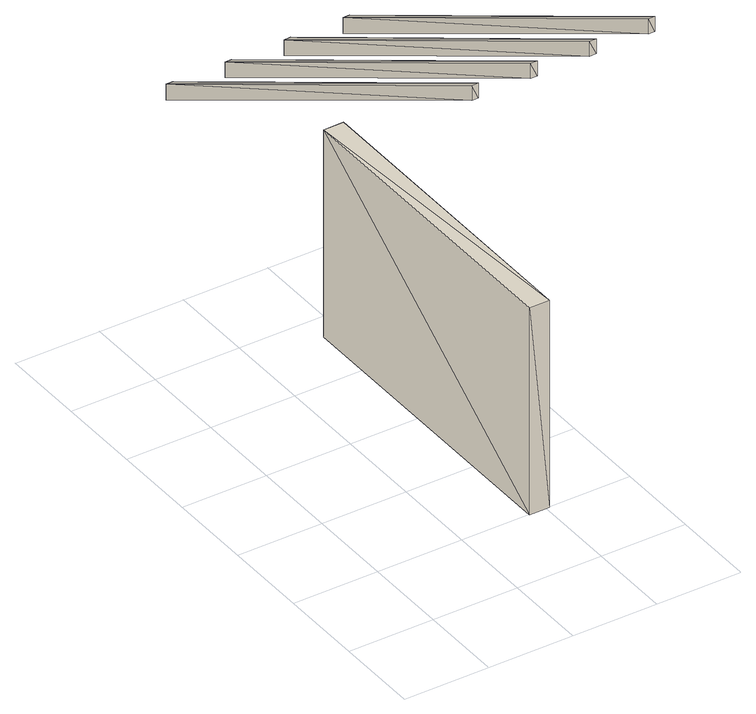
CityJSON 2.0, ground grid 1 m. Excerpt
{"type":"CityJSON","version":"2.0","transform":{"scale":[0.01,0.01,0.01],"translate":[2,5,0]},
"CityObjects":{
"building1":{"type":"Building","attributes":{"info":{"id":36534,"type":"IfcMember","GlobalId":"3xdLwxTMD7bw4hWoOQL41M","OwnerHistory":"#12","Name":"Sparren-12","ObjectPlacement":"#36517","Representation":"#36530","Tag":"38A8137C-9D72-40E7-98-54-BAA748BE06F0"},"psets":{"Pset_BeamCommon":{"Slope":{"id":36539,"class":"IfcPropertySingleValue","value":1718.87,"value_type":"IfcPlaneAngleMeasure"},"IsExternal":{"id":36540,"class":"IfcPropertySingleValue","value":false,"value_type":"IfcBoolean"},"LoadBearing":{"id":36541,"class":"IfcPropertySingleValue","value":true,"value_type":"IfcBoolean"},"id":36542},"AC_Pset_Name":{"Name":{"id":36551,"class":"IfcPropertySingleValue","value":"Sparren-12","value_type":"IfcLabel"},"id":36552},"ArchiCADProperties":{"Komplette Element-ID":{"id":36558,"class":"IfcPropertySingleValue","value":"Sparren-12","value_type":"IfcLabel"},"Kompakte Element-ID":{"id":36559,"class":"IfcPropertySingleValue","value":"Sparren-12","value_type":"IfcLabel"},"Name des Sachmerkmal-Objekts":{"id":36560,"class":"IfcPropertySingleValue","value_type":"IfcLabel"},"Ursprungsgeschoss":{"id":36561,"class":"IfcPropertySingleValue","value":"Dachgeschoss","value_type":"IfcLabel"},"Raumname":{"id":36562,"class":"IfcPropertySingleValue","value":"Galerie","value_type":"IfcLabel"},"Raumnummer":{"id":36563,"class":"IfcPropertySingleValue","value":"7","value_type":"IfcLabel"},"Ebene":{"id":36564,"class":"IfcPropertySingleValue","value":"Dachkonstruktion","value_type":"IfcLabel"},"Typ":{"id":36565,"class":"IfcPropertySingleValue","value":"Objekt","value_type":"IfcLabel"},"Geschützt":{"id":36566,"class":"IfcPropertySingleValue","value":false,"value_type":"IfcBoolean"},"Bibliothekselement-Name":{"id":36567,"class":"IfcPropertySingleValue","value_type":"IfcLabel"},"Baustoff / Mehrschichtiger Aufbau / Profil / Schraffur":{"id":36568,"class":"IfcPropertySingleValue","value":"Solid","value_type":"IfcLabel"},"Etikettentext":{"id":36569,"class":"IfcPropertySingleValue","value_type":"IfcLabel"},"Eindeutige ID":{"id":36570,"class":"IfcPropertySingleValue","value_type":"IfcLabel"},"Verknüpfte Änderungen":{"id":36571,"class":"IfcPropertySingleValue","value_type":"IfcLabel"},"Tragende Funktion":{"id":36572,"class":"IfcPropertySingleValue","value":"Nicht definiert","value_type":"IfcLabel"},"Lage":{"id":36573,"class":"IfcPropertySingleValue","value":"Nicht definiert","value_type":"IfcLabel"},"Element-Klassifizierung":{"id":36574,"class":"IfcPropertySingleValue","value":"Stab / Stabträger","value_type":"IfcLabel"},"Umbau-Status":{"id":36575,"class":"IfcPropertySingleValue","value":"Bestand","value_type":"IfcLabel"},"Anzeigen auf Umbau-Filter":{"id":36576,"class":"IfcPropertySingleValue","value":"Alle relevanten Filter","value_type":"IfcLabel"},"ARCHICAD IFC ID":{"id":36577,"class":"IfcPropertySingleValue","value":"3xdLwxTMD7bw4hWoOQL41M","value_type":"IfcLabel"},"Externe IFC ID":{"id":36578,"class":"IfcPropertySingleValue","value_type":"IfcLabel"},"Drehwinkel":{"id":36579,"class":"IfcPropertySingleValue","value":-90,"value_type":"IfcPlaneAngleMeasure"},"Oberfläche":{"id":36580,"class":"IfcPropertySingleValue","value":"Kiefer","value_type":"IfcLabel"},"id":36581},"ArchiCADQuantities":{"Höhenangabe zum Projekt-Nullpunkt":{"id":36609,"class":"IfcQuantityLength","value":3.2},"Höhe zu Geschoss":{"id":36610,"class":"IfcQuantityLength","value":0.5},"Oberflächenbereich":{"id":36611,"class":"IfcQuantityArea","value":3.08},"Netto-Volumen":{"id":36612,"class":"IfcQuantityVolume","value":0.0813},"Fläche":{"id":36613,"class":"IfcQuantityArea","value":0.4},"Höhe (Z Größe)":{"id":36614,"class":"IfcQuantityLength","value":2.89},"Länge (A)":{"id":36615,"class":"IfcQuantityLength","value":2.5},"Volumen":{"id":36616,"class":"IfcQuantityVolume","value":0.0813},"Breite (B)":{"id":36617,"class":"IfcQuantityLength","value":1},"id":36618}}},"geometry":[{"type":"MultiSurface","lod":"2","boundaries":[[[0,1,2]],[[0,2,3]],[[4,2,5]],[[4,3,2]],[[3,6,0]],[[3,4,6]],[[6,7,1]],[[0,6,1]],[[5,2,1]],[[5,1,7]],[[5,6,4]],[[7,6,5]]]}]},
"building2":{"type":"Building","attributes":{"info":{"id":36411,"type":"IfcMember","GlobalId":"37ab3q_iz8XRterfnMKTQX","OwnerHistory":"#12","Name":"Sparren-11","ObjectPlacement":"#36394","Representation":"#36407","Tag":"1AB90595-0D25-474F-96-60-565DF04537D3"},"psets":{"Pset_BeamCommon":{"Slope":{"id":36416,"class":"IfcPropertySingleValue","value":1718.87,"value_type":"IfcPlaneAngleMeasure"},"IsExternal":{"id":36417,"class":"IfcPropertySingleValue","value":false,"value_type":"IfcBoolean"},"LoadBearing":{"id":36418,"class":"IfcPropertySingleValue","value":true,"value_type":"IfcBoolean"},"id":36419},"AC_Pset_Name":{"Name":{"id":36428,"class":"IfcPropertySingleValue","value":"Sparren-11","value_type":"IfcLabel"},"id":36429},"ArchiCADProperties":{"Komplette Element-ID":{"id":36435,"class":"IfcPropertySingleValue","value":"Sparren-11","value_type":"IfcLabel"},"Kompakte Element-ID":{"id":36436,"class":"IfcPropertySingleValue","value":"Sparren-11","value_type":"IfcLabel"},"Name des Sachmerkmal-Objekts":{"id":36437,"class":"IfcPropertySingleValue","value_type":"IfcLabel"},"Ursprungsgeschoss":{"id":36438,"class":"IfcPropertySingleValue","value":"Dachgeschoss","value_type":"IfcLabel"},"Raumname":{"id":36439,"class":"IfcPropertySingleValue","value":"Galerie","value_type":"IfcLabel"},"Raumnummer":{"id":36440,"class":"IfcPropertySingleValue","value":"7","value_type":"IfcLabel"},"Ebene":{"id":36441,"class":"IfcPropertySingleValue","value":"Dachkonstruktion","value_type":"IfcLabel"},"Typ":{"id":36442,"class":"IfcPropertySingleValue","value":"Objekt","value_type":"IfcLabel"},"Geschützt":{"id":36443,"class":"IfcPropertySingleValue","value":false,"value_type":"IfcBoolean"},"Bibliothekselement-Name":{"id":36444,"class":"IfcPropertySingleValue","value_type":"IfcLabel"},"Baustoff / Mehrschichtiger Aufbau / Profil / Schraffur":{"id":36445,"class":"IfcPropertySingleValue","value":"Solid","value_type":"IfcLabel"},"Etikettentext":{"id":36446,"class":"IfcPropertySingleValue","value_type":"IfcLabel"},"Eindeutige ID":{"id":36447,"class":"IfcPropertySingleValue","value_type":"IfcLabel"},"Verknüpfte Änderungen":{"id":36448,"class":"IfcPropertySingleValue","value_type":"IfcLabel"},"Tragende Funktion":{"id":36449,"class":"IfcPropertySingleValue","value":"Nicht definiert","value_type":"IfcLabel"},"Lage":{"id":36450,"class":"IfcPropertySingleValue","value":"Nicht definiert","value_type":"IfcLabel"},"Element-Klassifizierung":{"id":36451,"class":"IfcPropertySingleValue","value":"Stab / Stabträger","value_type":"IfcLabel"},"Umbau-Status":{"id":36452,"class":"IfcPropertySingleValue","value":"Bestand","value_type":"IfcLabel"},"Anzeigen auf Umbau-Filter":{"id":36453,"class":"IfcPropertySingleValue","value":"Alle relevanten Filter","value_type":"IfcLabel"},"ARCHICAD IFC ID":{"id":36454,"class":"IfcPropertySingleValue","value":"37ab3q_iz8XRterfnMKTQX","value_type":"IfcLabel"},"Externe IFC ID":{"id":36455,"class":"IfcPropertySingleValue","value_type":"IfcLabel"},"Drehwinkel":{"id":36456,"class":"IfcPropertySingleValue","value":-90,"value_type":"IfcPlaneAngleMeasure"},"Oberfläche":{"id":36457,"class":"IfcPropertySingleValue","value":"Kiefer","value_type":"IfcLabel"},"id":36458},"ArchiCADQuantities":{"Höhenangabe zum Projekt-Nullpunkt":{"id":36486,"class":"IfcQuantityLength","value":3.2},"Höhe zu Geschoss":{"id":36487,"class":"IfcQuantityLength","value":0.5},"Oberflächenbereich":{"id":36488,"class":"IfcQuantityArea","value":3.08},"Netto-Volumen":{"id":36489,"class":"IfcQuantityVolume","value":0.0813},"Fläche":{"id":36490,"class":"IfcQuantityArea","value":0.4},"Höhe (Z Größe)":{"id":36491,"class":"IfcQuantityLength","value":2.89},"Länge (A)":{"id":36492,"class":"IfcQuantityLength","value":2.5},"Volumen":{"id":36493,"class":"IfcQuantityVolume","value":0.0813},"Breite (B)":{"id":36494,"class":"IfcQuantityLength","value":1},"id":36495}}},"geometry":[{"type":"MultiSurface","lod":"2","boundaries":[[[8,9,10]],[[8,10,11]],[[12,10,13]],[[12,11,10]],[[11,14,8]],[[11,12,14]],[[14,15,9]],[[8,14,9]],[[13,10,9]],[[13,9,15]],[[13,14,12]],[[15,14,13]]]}]},
"building3":{"type":"Building","attributes":{"info":{"id":36288,"type":"IfcMember","GlobalId":"3qFc3Wrr9BBPJyb2wB$4Ra","OwnerHistory":"#12","Name":"Sparren-10","ObjectPlacement":"#36271","Representation":"#36284","Tag":"639CABF2-BEEF-41F8-9F-C4-7379CD6756B8"},"psets":{"Pset_BeamCommon":{"Slope":{"id":36293,"class":"IfcPropertySingleValue","value":1718.87,"value_type":"IfcPlaneAngleMeasure"},"IsExternal":{"id":36294,"class":"IfcPropertySingleValue","value":false,"value_type":"IfcBoolean"},"LoadBearing":{"id":36295,"class":"IfcPropertySingleValue","value":true,"value_type":"IfcBoolean"},"id":36296},"AC_Pset_Name":{"Name":{"id":36305,"class":"IfcPropertySingleValue","value":"Sparren-10","value_type":"IfcLabel"},"id":36306},"ArchiCADProperties":{"Komplette Element-ID":{"id":36312,"class":"IfcPropertySingleValue","value":"Sparren-10","value_type":"IfcLabel"},"Kompakte Element-ID":{"id":36313,"class":"IfcPropertySingleValue","value":"Sparren-10","value_type":"IfcLabel"},"Name des Sachmerkmal-Objekts":{"id":36314,"class":"IfcPropertySingleValue","value_type":"IfcLabel"},"Ursprungsgeschoss":{"id":36315,"class":"IfcPropertySingleValue","value":"Dachgeschoss","value_type":"IfcLabel"},"Raumname":{"id":36316,"class":"IfcPropertySingleValue","value":"Galerie","value_type":"IfcLabel"},"Raumnummer":{"id":36317,"class":"IfcPropertySingleValue","value":"7","value_type":"IfcLabel"},"Ebene":{"id":36318,"class":"IfcPropertySingleValue","value":"Dachkonstruktion","value_type":"IfcLabel"},"Typ":{"id":36319,"class":"IfcPropertySingleValue","value":"Objekt","value_type":"IfcLabel"},"Geschützt":{"id":36320,"class":"IfcPropertySingleValue","value":false,"value_type":"IfcBoolean"},"Bibliothekselement-Name":{"id":36321,"class":"IfcPropertySingleValue","value_type":"IfcLabel"},"Baustoff / Mehrschichtiger Aufbau / Profil / Schraffur":{"id":36322,"class":"IfcPropertySingleValue","value":"Solid","value_type":"IfcLabel"},"Etikettentext":{"id":36323,"class":"IfcPropertySingleValue","value_type":"IfcLabel"},"Eindeutige ID":{"id":36324,"class":"IfcPropertySingleValue","value_type":"IfcLabel"},"Verknüpfte Änderungen":{"id":36325,"class":"IfcPropertySingleValue","value_type":"IfcLabel"},"Tragende Funktion":{"id":36326,"class":"IfcPropertySingleValue","value":"Nicht definiert","value_type":"IfcLabel"},"Lage":{"id":36327,"class":"IfcPropertySingleValue","value":"Nicht definiert","value_type":"IfcLabel"},"Element-Klassifizierung":{"id":36328,"class":"IfcPropertySingleValue","value":"Stab / Stabträger","value_type":"IfcLabel"},"Umbau-Status":{"id":36329,"class":"IfcPropertySingleValue","value":"Bestand","value_type":"IfcLabel"},"Anzeigen auf Umbau-Filter":{"id":36330,"class":"IfcPropertySingleValue","value":"Alle relevanten Filter","value_type":"IfcLabel"},"ARCHICAD IFC ID":{"id":36331,"class":"IfcPropertySingleValue","value":"3qFc3Wrr9BBPJyb2wB$4Ra","value_type":"IfcLabel"},"Externe IFC ID":{"id":36332,"class":"IfcPropertySingleValue","value_type":"IfcLabel"},"Drehwinkel":{"id":36333,"class":"IfcPropertySingleValue","value":-90,"value_type":"IfcPlaneAngleMeasure"},"Oberfläche":{"id":36334,"class":"IfcPropertySingleValue","value":"Kiefer","value_type":"IfcLabel"},"id":36335},"ArchiCADQuantities":{"Höhenangabe zum Projekt-Nullpunkt":{"id":36363,"class":"IfcQuantityLength","value":3.2},"Höhe zu Geschoss":{"id":36364,"class":"IfcQuantityLength","value":0.5},"Oberflächenbereich":{"id":36365,"class":"IfcQuantityArea","value":3.08},"Netto-Volumen":{"id":36366,"class":"IfcQuantityVolume","value":0.0813},"Fläche":{"id":36367,"class":"IfcQuantityArea","value":0.4},"Höhe (Z Größe)":{"id":36368,"class":"IfcQuantityLength","value":2.89},"Länge (A)":{"id":36369,"class":"IfcQuantityLength","value":2.5},"Volumen":{"id":36370,"class":"IfcQuantityVolume","value":0.0813},"Breite (B)":{"id":36371,"class":"IfcQuantityLength","value":1},"id":36372}}},"geometry":[{"type":"MultiSurface","lod":"2","boundaries":[[[16,17,18]],[[16,18,19]],[[20,18,21]],[[20,19,18]],[[19,22,16]],[[19,20,22]],[[22,23,17]],[[16,22,17]],[[21,18,17]],[[21,17,23]],[[21,22,20]],[[23,22,21]]]}]},
"building4":{"type":"Building","attributes":{"info":{"id":18465,"type":"IfcWallStandardCase","GlobalId":"2ptk1k7qn8_Qk22vjh$0DE","OwnerHistory":"#12","Name":"Wand-Int-ERDG-1","ObjectPlacement":"#18418","Representation":"#18460","Tag":"8C826359-B394-49D6-BD-D5-49D50F806B56"},"psets":{"Pset_WallCommon":{"ThermalTransmittance":{"id":18474,"class":"IfcPropertySingleValue","value":1.5,"value_type":"IfcThermalTransmittanceMeasure"},"id":18475},"AC_Pset_Name":{"Name":{"id":18482,"class":"IfcPropertySingleValue","value":"Wand-Int-ERDG-1","value_type":"IfcLabel"},"id":18483},"ArchiCADProperties":{"Komplette Element-ID":{"id":18489,"class":"IfcPropertySingleValue","value":"Wand-Int-ERDG-1","value_type":"IfcLabel"},"Kompakte Element-ID":{"id":18490,"class":"IfcPropertySingleValue","value":"Wand-Int-ERDG-1","value_type":"IfcLabel"},"Name des Sachmerkmal-Objekts":{"id":18491,"class":"IfcPropertySingleValue","value_type":"IfcLabel"},"Ursprungsgeschoss":{"id":18492,"class":"IfcPropertySingleValue","value":"Erdgeschoss","value_type":"IfcLabel"},"Raumname":{"id":18493,"class":"IfcPropertySingleValue","value":"Buero","value_type":"IfcLabel"},"Raumnummer":{"id":18494,"class":"IfcPropertySingleValue","value":"2","value_type":"IfcLabel"},"Ebene":{"id":18495,"class":"IfcPropertySingleValue","value":"Innenwände","value_type":"IfcLabel"},"Typ":{"id":18496,"class":"IfcPropertySingleValue","value":"Wand","value_type":"IfcLabel"},"Geschützt":{"id":18497,"class":"IfcPropertySingleValue","value":false,"value_type":"IfcBoolean"},"Baustoff / Mehrschichtiger Aufbau / Profil / Schraffur":{"id":18498,"class":"IfcPropertySingleValue","value":"Leichtbeton 102890359","value_type":"IfcLabel"},"Etikettentext":{"id":18499,"class":"IfcPropertySingleValue","value_type":"IfcLabel"},"Eindeutige ID":{"id":18500,"class":"IfcPropertySingleValue","value_type":"IfcLabel"},"Verknüpfte Änderungen":{"id":18501,"class":"IfcPropertySingleValue","value_type":"IfcLabel"},"Tragende Funktion":{"id":18502,"class":"IfcPropertySingleValue","value":"Nicht definiert","value_type":"IfcLabel"},"Lage":{"id":18503,"class":"IfcPropertySingleValue","value":"Nicht definiert","value_type":"IfcLabel"},"Element-Klassifizierung":{"id":18504,"class":"IfcPropertySingleValue","value":"Wand","value_type":"IfcLabel"},"Umbau-Status":{"id":18505,"class":"IfcPropertySingleValue","value":"Bestand","value_type":"IfcLabel"},"Anzeigen auf Umbau-Filter":{"id":18506,"class":"IfcPropertySingleValue","value":"Alle relevanten Filter","value_type":"IfcLabel"},"Struktur - Typ":{"id":18507,"class":"IfcPropertySingleValue","value":"Einfach","value_type":"IfcLabel"},"ARCHICAD IFC ID":{"id":18508,"class":"IfcPropertySingleValue","value":"2ptk1k7qn8_Qk22vjh$0DE","value_type":"IfcLabel"},"Externe IFC ID":{"id":18509,"class":"IfcPropertySingleValue","value_type":"IfcLabel"},"Baustoff/Mehrschicht/Profil":{"id":18510,"class":"IfcPropertySingleValue","value":"Leichtbeton 102890359","value_type":"IfcLabel"},"Außenseite Oberfläche":{"id":18511,"class":"IfcPropertySingleValue","value":"Anstrich","value_type":"IfcLabel"},"Innenseite Oberfläche":{"id":18512,"class":"IfcPropertySingleValue","value":"Anstrich","value_type":"IfcLabel"},"Oberfläche Kante":{"id":18513,"class":"IfcPropertySingleValue","value":"Anstrich","value_type":"IfcLabel"},"Äußerer Neigungswinkel":{"id":18514,"class":"IfcPropertySingleValue","value":90,"value_type":"IfcPlaneAngleMeasure"},"Innerer Neigungswinkel":{"id":18515,"class":"IfcPropertySingleValue","value":90,"value_type":"IfcPlaneAngleMeasure"},"Wand Neigungstyp":{"id":18516,"class":"IfcPropertySingleValue","value":"gerade","value_type":"IfcLabel"},"Lage der Referenzlinie":{"id":18517,"class":"IfcPropertySingleValue","value":"Außen","value_type":"IfcLabel"},"Geschoss für Oberkantenverknüpfung":{"id":18518,"class":"IfcPropertySingleValue","value":"Nicht verknüpft","value_type":"IfcLabel"},"Geometriemethode":{"id":18519,"class":"IfcPropertySingleValue","value":"Uni","value_type":"IfcLabel"},"id":18520},"BaseQuantities":{"Length":{"id":18556,"class":"IfcQuantityLength","value":3.71},"Height":{"id":18557,"class":"IfcQuantityLength","value":2.5},"Width":{"id":18558,"class":"IfcQuantityLength","value":0.24},"GrossFootprintArea":{"id":18559,"class":"IfcQuantityArea","value":0.89},"NetFootprintArea":{"id":18560,"class":"IfcQuantityArea","value":0.89},"GrossSideArea":{"id":18561,"class":"IfcQuantityArea","value":9.28},"NetSideArea":{"id":18562,"class":"IfcQuantityArea","value":9.28},"GrossVolume":{"id":18563,"class":"IfcQuantityVolume","value":2.23},"NetVolume":{"id":18564,"class":"IfcQuantityVolume","value":2.23},"id":18565},"ArchiCADQuantities":{"Höhenangabe zum Projekt-Nullpunkt":{"id":18570,"class":"IfcQuantityLength","value":0},"Höhe zu Geschoss":{"id":18571,"class":"IfcQuantityLength","value":0},"Höhe":{"id":18572,"class":"IfcQuantityLength","value":2.5},"Oberflächenbereich":{"id":18573,"class":"IfcQuantityArea","value":9.28},"Netto-Volumen":{"id":18574,"class":"IfcQuantityVolume","value":2.23},"Fläche":{"id":18575,"class":"IfcQuantityArea","value":0.89},"Dicke":{"id":18576,"class":"IfcQuantityLength","value":0.24},"Wandlänge an der Außenseite":{"id":18577,"class":"IfcQuantityLength","value":3.71},"Wandlänge an der Innenseite":{"id":18578,"class":"IfcQuantityLength","value":3.71},"Netto-Oberflächenbereich an der Außenseite":{"id":18579,"class":"IfcQuantityArea","value":9.28},"Netto-Oberflächenbereich an der Innenseite":{"id":18580,"class":"IfcQuantityArea","value":9.28},"Netto-Oberflächenbereich an den Kanten":{"id":18581,"class":"IfcQuantityArea","value":2.98},"Konditionales Volumen":{"id":18582,"class":"IfcQuantityVolume","value":2.23},"Anzahl der Türen":{"id":18583,"class":"IfcQuantityCount","value":0},"Anzahl der Fenster":{"id":18584,"class":"IfcQuantityCount","value":0},"Anzahl der Durchbrüche (Anzahl der leeren Öffnungen)":{"id":18585,"class":"IfcQuantityCount","value":0},"Anzahl der Stützen":{"id":18586,"class":"IfcQuantityCount","value":0},"Kombinierte Breite der Türen":{"id":18587,"class":"IfcQuantityLength","value":0},"Kombinierte Breite der Fenster":{"id":18588,"class":"IfcQuantityLength","value":0},"Wandstärke am Ende":{"id":18589,"class":"IfcQuantityLength","value":0.24},"Minimale Höhe der Wand":{"id":18590,"class":"IfcQuantityLength","value":2.5},"Maximale Höhe der Wand":{"id":18591,"class":"IfcQuantityLength","value":2.5},"Länge der Wand in der Achse":{"id":18592,"class":"IfcQuantityLength","value":3.71},"Fläche der Wand":{"id":18593,"class":"IfcQuantityArea","value":0.89},"Umfang der Wand":{"id":18594,"class":"IfcQuantityLength","value":7.9},"Brutto-Wandoberflächenbereich an der Innenseite":{"id":18595,"class":"IfcQuantityArea","value":9.28},"Brutto-Wandoberflächenbereich an der Außenseite":{"id":18596,"class":"IfcQuantityArea","value":9.28},"Brutto-Volumen der Wand ":{"id":18597,"class":"IfcQuantityVolume","value":2.23},"Analytische Oberfläche der Öffnungen an der Innenseite":{"id":18598,"class":"IfcQuantityArea","value":0},"Analytische Oberfläche der Öffnungen an der Außenseite":{"id":18599,"class":"IfcQuantityArea","value":0},"Analytisches Volumen der Öffnungen in der Wand":{"id":18600,"class":"IfcQuantityVolume","value":0},"Wand-Schichtdicke an der Außenseite":{"id":18601,"class":"IfcQuantityLength","value":0},"Wand-Schichtdicke an der Innenseite":{"id":18602,"class":"IfcQuantityLength","value":0},"Dämmungsschichtdicke":{"id":18603,"class":"IfcQuantityLength","value":0},"Luftschichtdicke":{"id":18604,"class":"IfcQuantityLength","value":0},"Minimale Höhe der Wandschicht an der Außenseite":{"id":18605,"class":"IfcQuantityLength","value":0},"Maximale Höhe der Wandschicht an der Außenseite":{"id":18606,"class":"IfcQuantityLength","value":0},"Minimale Höhe der Wandschicht an der Innenseite":{"id":18607,"class":"IfcQuantityLength","value":0},"Maximale Höhe der Wandschicht an der Innenseite":{"id":18608,"class":"IfcQuantityLength","value":0},"Konditionale Länge an der Außenseite":{"id":18609,"class":"IfcQuantityLength","value":3.71},"Konditionale Länge an der Innenseite":{"id":18610,"class":"IfcQuantityLength","value":3.71},"Konditionaler Oberflächenbereich an der Außenseite":{"id":18611,"class":"IfcQuantityArea","value":9.28},"Konditionaler Oberflächenbereich an der Innenseite":{"id":18612,"class":"IfcQuantityArea","value":9.28},"Wand-Schichtvolumen an der Außenseite":{"id":18613,"class":"IfcQuantityVolume","value":0},"Wand-Schichtvolumen an der Innenseite":{"id":18614,"class":"IfcQuantityVolume","value":0},"Konditionales Schichtvolumen an der Außenseite":{"id":18615,"class":"IfcQuantityVolume","value":0},"Konditionales Wand-Schichtvolumen an der Innenseite":{"id":18616,"class":"IfcQuantityVolume","value":0},"Länge der Referenzlinie":{"id":18617,"class":"IfcQuantityLength","value":4.25},"Abstand zu Ursprungsgeschoss":{"id":18618,"class":"IfcQuantityLength","value":0},"Abstand Oberkante":{"id":18619,"class":"IfcQuantityLength","value":0},"Durchschnittliche Länge":{"id":18620,"class":"IfcQuantityLength","value":3.71},"Oberflächenbereich der Fenster in der Wand":{"id":18621,"class":"IfcQuantityArea","value":0},"Oberflächenbereich der Türen in der Wand":{"id":18622,"class":"IfcQuantityArea","value":0},"Oberflächenbereich der leeren Öffnungen in der Wand":{"id":18623,"class":"IfcQuantityArea","value":0},"Volumen der Stützen":{"id":18624,"class":"IfcQuantityVolume","value":0},"id":18625}}},"geometry":[{"type":"MultiSurface","lod":"2","boundaries":[[[24,25,26]],[[27,24,26]],[[27,26,28]],[[29,27,28]],[[29,28,30]],[[31,29,30]],[[31,30,25]],[[24,31,25]],[[26,25,28]],[[25,30,28]],[[29,24,27]],[[29,31,24]]]}]},
"building5":{"type":"Building","attributes":{"info":{"id":36165,"type":"IfcMember","GlobalId":"1nGDFBBHvBJ9NmlweQO0fX","OwnerHistory":"#12","Name":"Sparren-9","ObjectPlacement":"#36148","Representation":"#36161","Tag":"2968F842-8ADC-4770-91-67-18314645959B"},"psets":{"Pset_BeamCommon":{"Slope":{"id":36170,"class":"IfcPropertySingleValue","value":1718.87,"value_type":"IfcPlaneAngleMeasure"},"IsExternal":{"id":36171,"class":"IfcPropertySingleValue","value":false,"value_type":"IfcBoolean"},"LoadBearing":{"id":36172,"class":"IfcPropertySingleValue","value":true,"value_type":"IfcBoolean"},"id":36173},"AC_Pset_Name":{"Name":{"id":36182,"class":"IfcPropertySingleValue","value":"Sparren-9","value_type":"IfcLabel"},"id":36183},"ArchiCADProperties":{"Komplette Element-ID":{"id":36189,"class":"IfcPropertySingleValue","value":"Sparren-9","value_type":"IfcLabel"},"Kompakte Element-ID":{"id":36190,"class":"IfcPropertySingleValue","value":"Sparren-9","value_type":"IfcLabel"},"Name des Sachmerkmal-Objekts":{"id":36191,"class":"IfcPropertySingleValue","value_type":"IfcLabel"},"Ursprungsgeschoss":{"id":36192,"class":"IfcPropertySingleValue","value":"Dachgeschoss","value_type":"IfcLabel"},"Raumname":{"id":36193,"class":"IfcPropertySingleValue","value":"Galerie","value_type":"IfcLabel"},"Raumnummer":{"id":36194,"class":"IfcPropertySingleValue","value":"7","value_type":"IfcLabel"},"Ebene":{"id":36195,"class":"IfcPropertySingleValue","value":"Dachkonstruktion","value_type":"IfcLabel"},"Typ":{"id":36196,"class":"IfcPropertySingleValue","value":"Objekt","value_type":"IfcLabel"},"Geschützt":{"id":36197,"class":"IfcPropertySingleValue","value":false,"value_type":"IfcBoolean"},"Bibliothekselement-Name":{"id":36198,"class":"IfcPropertySingleValue","value_type":"IfcLabel"},"Baustoff / Mehrschichtiger Aufbau / Profil / Schraffur":{"id":36199,"class":"IfcPropertySingleValue","value":"Solid","value_type":"IfcLabel"},"Etikettentext":{"id":36200,"class":"IfcPropertySingleValue","value_type":"IfcLabel"},"Eindeutige ID":{"id":36201,"class":"IfcPropertySingleValue","value_type":"IfcLabel"},"Verknüpfte Änderungen":{"id":36202,"class":"IfcPropertySingleValue","value_type":"IfcLabel"},"Tragende Funktion":{"id":36203,"class":"IfcPropertySingleValue","value":"Nicht definiert","value_type":"IfcLabel"},"Lage":{"id":36204,"class":"IfcPropertySingleValue","value":"Nicht definiert","value_type":"IfcLabel"},"Element-Klassifizierung":{"id":36205,"class":"IfcPropertySingleValue","value":"Stab / Stabträger","value_type":"IfcLabel"},"Umbau-Status":{"id":36206,"class":"IfcPropertySingleValue","value":"Bestand","value_type":"IfcLabel"},"Anzeigen auf Umbau-Filter":{"id":36207,"class":"IfcPropertySingleValue","value":"Alle relevanten Filter","value_type":"IfcLabel"},"ARCHICAD IFC ID":{"id":36208,"class":"IfcPropertySingleValue","value":"1nGDFBBHvBJ9NmlweQO0fX","value_type":"IfcLabel"},"Externe IFC ID":{"id":36209,"class":"IfcPropertySingleValue","value_type":"IfcLabel"},"Drehwinkel":{"id":36210,"class":"IfcPropertySingleValue","value":-90,"value_type":"IfcPlaneAngleMeasure"},"Oberfläche":{"id":36211,"class":"IfcPropertySingleValue","value":"Kiefer","value_type":"IfcLabel"},"id":36212},"ArchiCADQuantities":{"Höhenangabe zum Projekt-Nullpunkt":{"id":36240,"class":"IfcQuantityLength","value":3.2},"Höhe zu Geschoss":{"id":36241,"class":"IfcQuantityLength","value":0.5},"Oberflächenbereich":{"id":36242,"class":"IfcQuantityArea","value":3.08},"Netto-Volumen":{"id":36243,"class":"IfcQuantityVolume","value":0.0813},"Fläche":{"id":36244,"class":"IfcQuantityArea","value":0.4},"Höhe (Z Größe)":{"id":36245,"class":"IfcQuantityLength","value":2.89},"Länge (A)":{"id":36246,"class":"IfcQuantityLength","value":2.5},"Volumen":{"id":36247,"class":"IfcQuantityVolume","value":0.0813},"Breite (B)":{"id":36248,"class":"IfcQuantityLength","value":1},"id":36249}}},"geometry":[{"type":"MultiSurface","lod":"2","boundaries":[[[32,33,34]],[[32,34,35]],[[36,34,37]],[[36,35,34]],[[35,38,32]],[[35,36,38]],[[38,39,33]],[[32,38,33]],[[37,34,33]],[[37,33,39]],[[37,38,36]],[[39,38,37]]]}]}
},
"vertices":[
[54,0,627],[54,550,310],[46,550,310],[46,0,627],[46,0,609],[46,550,291],[54,0,609],[54,550,291],
[124,0,627],[124,550,310],[116,550,310],[116,0,627],[116,0,609],[116,550,291],[124,0,609],[124,550,291],
[194,0,627],[194,550,310],[186,550,310],[186,0,627],[186,0,609],[186,550,291],[194,0,609],[194,550,291],
[180,470,250],[180,470,0],[180,99,0],[180,99,250],[204,99,0],[204,99,250],[204,470,0],[204,470,250],
[264,0,627],[264,550,310],[256,550,310],[256,0,627],[256,0,609],[256,550,291],[264,0,609],[264,550,291]
]}
